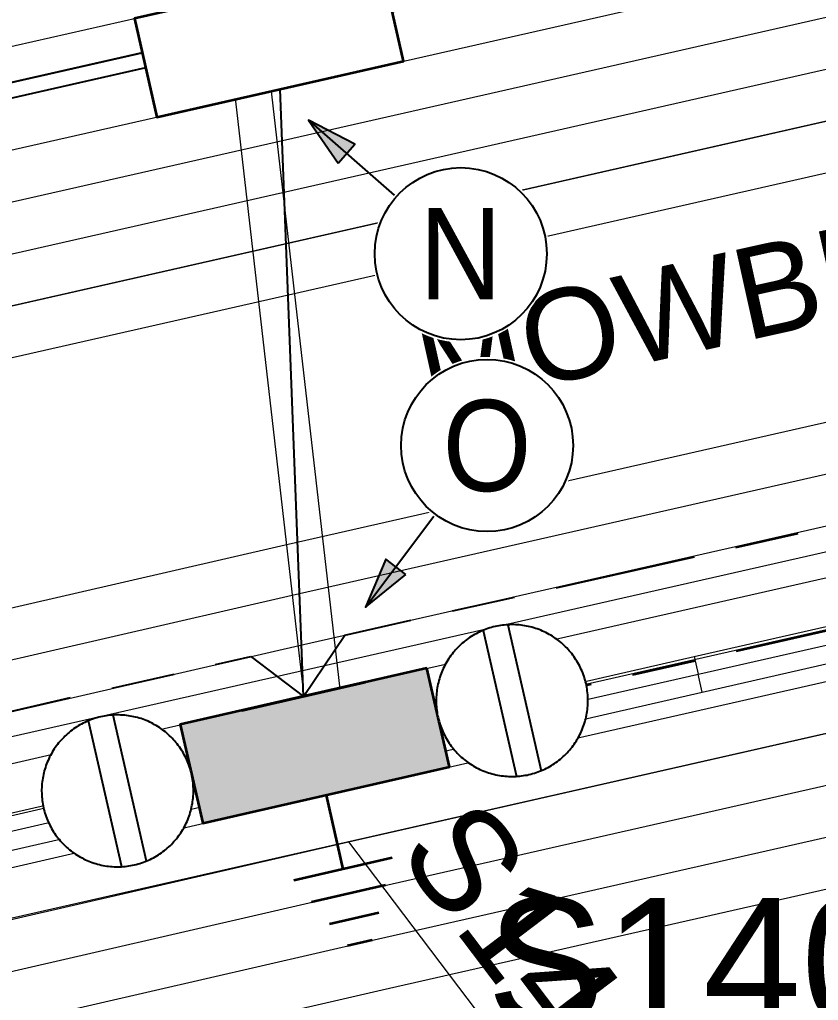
# Model space of a CAD drawing. Header units: metres. Extents: x 0 to 309348, y 0 to 6272736.
# Drawn here: x 308611.07 to 308626.86, y 6272044.86 to 6272064.23 of the extents above; entities that cross this region are included whole.
import ezdxf
from ezdxf.enums import TextEntityAlignment as Align

# ---------------------------------------------------------------- set-up
doc = ezdxf.new("R2010")
doc.units = ezdxf.units.M
for name, pattern in [('Cable Exist UG', [8.2, 4, -1.2, 1.8, -1.2]), ('DASHED', [0.75, 0.5, -0.25]), ('IE Trench LV', [5.5, 4, -1.5])]:
    doc.linetypes.add(name, pattern=pattern)
doc.layers.get('0').update_dxf_attribs({"color": 6})
for name, color, linetype, lineweight in [('_User Miscellaneous1', 30, 'Continuous', 13), ('_User_LV_Exist', 5, 'Continuous', 35), ('Cadastre Developer_SP_NEW', 92, 'Continuous', 15), ('Cadastre Easements_SP_NEW', 52, 'DASHED', 15), ('Cadastre Roads_SP_NEW', 214, 'Continuous', 15)]:
    doc.layers.add(name, color=color, linetype=linetype, lineweight=lineweight)
doc.layers.add('_User Miscellaneous10', color=252, linetype='Continuous', lineweight=13, plot=False, transparency=0.85)
for name, color, linetype in [('Equip_LV_NEW', 2, 'Continuous'), ('Mains_LV_New_T84', 2, 'Cable x'), ('Mains_LV_New_T94', 2, 'Cable o'), ('Notes_SP_NEW', 51, 'Continuous'), ('SupportsUG_SP_LV_EXT', 7, 'Continuous'), ('SupportsUG_SP_LV_NEW', 2, 'Continuous'), ('Trench_SP_NEW', 2, 'Continuous')]:
    doc.layers.add(name, color=color, linetype=linetype)
doc.styles.add('RoadName', font='arial.ttf', dxfattribs={"height": 2.5})
doc.styles.get("Standard").update_dxf_attribs({"font": 'arial.ttf'})
doc.linetypes.add('Cable o', pattern='A,5.25,-0.1,["o",Standard,S=2,R=0,X=0.2,Y=-0.7],-2', length=7.35)
doc.linetypes.add('Cable x', pattern='A,5,-0.25,["x",Standard,S=2,R=0,X=0,Y=-0.8],-1.5', length=6.75)

# ---------------------------------------------------------------- blocks, each defined once
blk = doc.blocks.new('*U373')
at = {"width": 0.9}
blk.add_attdef('ASSET_NUM', text='', height=2, dxfattribs=at).set_placement((4, 2), align=Align.MIDDLE_LEFT)
for tag, p, flags in [('SUBURB', (-2, 0), 1), ('STREETNAME', (-1.8, 0), 9), ('PARENT', (-1.6, 0), 9), ('NOTES', (-1.4, 0), 9), ('LOCATION', (-1.2, 0), 9), ('LEGEND', (-1, 0), 9), ('USAGE', (-0.8, 0), 9), ('SUPPORT_TYPE', (-0.6, 0), 9), ('STATE', (-0.4, 0), 9), ('OWNED_BY', (-0.2, 0), 9)]:
    blk.add_attdef(tag, p, '', height=0.2, rotation=270, dxfattribs=dict(flags=flags))
blk.add_wipeout([(1, 2.5), (1, -2.5), (-1, -2.5), (-1, 2.5)])
at = {"layer": 'SupportsUG_SP_LV_EXT'}
h = blk.add_hatch(color=256, dxfattribs=at)
h.dxf.hatch_style = 1
h.paths.add_polyline_path([(-1, 2.5), (-1, -1.25), (-1, 1.25), (-1, -2.5), (1, -2.5), (1, 2.5)])
blk.add_lwpolyline([(-1, 2.5), (-1, -1.25), (-1, 1.25), (-1, -2.5), (1, -2.5), (1, 2.5)], close=True)
blk = doc.blocks.new('*U379')
at = {"width": 0.9}
blk.add_attdef('ASSET_NUM', text='', height=2, dxfattribs=at).set_placement((4, 2), align=Align.MIDDLE_LEFT)
for tag, p, flags in [('SUBURB', (-2, 0), 1), ('STREETNAME', (-1.8, 0), 9), ('PARENT', (-1.6, 0), 9), ('NOTES', (-1.4, 0), 9), ('LOCATION', (-1.2, 0), 9), ('LEGEND', (-1, 0), 9), ('USAGE', (-0.8, 0), 9), ('SUPPORT_TYPE', (-0.6, 0), 9), ('STATE', (-0.4, 0), 9), ('OWNED_BY', (-0.2, 0), 9)]:
    blk.add_attdef(tag, p, '', height=0.2, rotation=270, dxfattribs=dict(flags=flags))
blk.add_wipeout([(0.842, 2.558), (1.154, -2.433), (-0.842, -2.558), (-1.154, 2.433)])
blk.add_lwpolyline([(-1.154, 2.433), (-0.92, -1.31), (-1.076, 1.185), (-0.842, -2.558), (1.154, -2.433), (0.842, 2.558)], close=True)
blk = doc.blocks.new('LV_UG_LINKS_CLOSED_NEW')
at = {"layer": 'Equip_LV_NEW'}
for tag, flags, p in [('ACTUAL_STATUS', 9, (3, -2)), ('CONSTRUCTED_VOLTAGE', 9, (3, -2.2)), ('NO_PHASES', 9, (3, -2.4)), ('OPERATING_VOLTAGE', 9, (3, -2.6)), ('ORIENTATION', 9, (3, -2.8)), ('STATE', 9, (3, -3)), ('SWITCH_TYPE', 9, (3, -3.2)), ('USAGE', 9, (3, -3.4)), ('NOTES', 9, (3, -3.6)), ('OWNED_BY', 9, (3, -3.8)), ('OPERATED_BY', 9, (3, -4)), ('MAINTAINED_BY', 9, (3, -4.2)), ('NUMBER_OF_PHASES', 9, (3, -4.4)), ('TYPE', 9, (3, -4.6)), ('Z', 1, (3, -4.8))]:
    blk.add_attdef(tag, text='', height=0.2, dxfattribs=dict(at, flags=flags)).set_placement(p, align=Align.MIDDLE_LEFT)
blk.add_wipeout([(4, 1.5), (3.963, 1.5), (3.926, 1.498), (3.89, 1.496), (3.853, 1.493), (3.816, 1.489), (3.78, 1.484), (3.744, 1.478), (3.707, 1.471), (3.671, 1.464), (3.636, 1.455), (3.6, 1.446), (3.565, 1.435), (3.529, 1.424), (3.495, 1.412), (3.46, 1.399), (3.426, 1.386), (3.392, 1.371), (3.359, 1.356), (3.326, 1.34), (3.293, 1.323), (3.261, 1.305), (3.229, 1.287), (3.198, 1.267), (3.167, 1.247), (3.136, 1.226), (3.106, 1.205), (3.077, 1.183), (3.048, 1.16), (3.02, 1.136), (2.993, 1.111), (2.966, 1.086), (2.939, 1.061), (2.914, 1.034), (2.889, 1.007), (2.864, 0.98), (2.84, 0.952), (2.817, 0.923), (2.795, 0.894), (2.774, 0.864), (2.753, 0.833), (2.733, 0.802), (2.713, 0.771), (2.695, 0.739), (2.677, 0.707), (2.66, 0.674), (2.644, 0.641), (2.629, 0.608), (2.614, 0.574), (2.601, 0.54), (2.588, 0.505), (2.576, 0.471), (2.565, 0.435), (2.554, 0.4), (2.545, 0.364), (2.536, 0.329), (2.529, 0.293), (2.522, 0.256), (2.516, 0.22), (2.511, 0.184), (2.507, 0.147), (2.504, 0.11), (2.502, 0.074), (2.5, 0.037), (2.5, 0), (2.5, -0.037), (2.502, -0.074), (2.504, -0.11), (2.507, -0.147), (2.511, -0.184), (2.516, -0.22), (2.522, -0.256), (2.529, -0.293), (2.536, -0.329), (2.545, -0.364), (2.554, -0.4), (2.565, -0.435), (2.576, -0.471), (2.588, -0.505), (2.601, -0.54), (2.614, -0.574), (2.629, -0.608), (2.644, -0.641), (2.66, -0.674), (2.677, -0.707), (2.695, -0.739), (2.713, -0.771), (2.733, -0.802), (2.753, -0.833), (2.774, -0.864), (2.795, -0.894), (2.817, -0.923), (2.84, -0.952), (2.864, -0.98), (2.889, -1.007), (2.914, -1.034), (2.939, -1.061), (2.966, -1.086), (2.993, -1.111), (3.02, -1.136), (3.048, -1.16), (3.077, -1.183), (3.106, -1.205), (3.136, -1.226), (3.167, -1.247), (3.198, -1.267), (3.229, -1.287), (3.261, -1.305), (3.293, -1.323), (3.326, -1.34), (3.359, -1.356), (3.392, -1.371), (3.426, -1.386), (3.46, -1.399), (3.495, -1.412), (3.529, -1.424), (3.565, -1.435), (3.6, -1.446), (3.636, -1.455), (3.671, -1.464), (3.707, -1.471), (3.744, -1.478), (3.78, -1.484), (3.816, -1.489), (3.853, -1.493), (3.89, -1.496), (3.926, -1.498), (3.963, -1.5), (4, -1.5), (4.037, -1.5), (4.074, -1.498), (4.11, -1.496), (4.147, -1.493), (4.184, -1.489), (4.22, -1.484), (4.256, -1.478), (4.293, -1.471), (4.329, -1.464), (4.364, -1.455), (4.4, -1.446), (4.435, -1.435), (4.471, -1.424), (4.505, -1.412), (4.54, -1.399), (4.574, -1.386), (4.608, -1.371), (4.641, -1.356), (4.674, -1.34), (4.707, -1.323), (4.739, -1.305), (4.771, -1.287), (4.802, -1.267), (4.833, -1.247), (4.864, -1.226), (4.894, -1.205), (4.923, -1.183), (4.952, -1.16), (4.98, -1.136), (5.007, -1.111), (5.034, -1.086), (5.061, -1.061), (5.086, -1.034), (5.111, -1.007), (5.136, -0.98), (5.16, -0.952), (5.183, -0.923), (5.205, -0.894), (5.226, -0.864), (5.247, -0.833), (5.267, -0.802), (5.287, -0.771), (5.305, -0.739), (5.323, -0.707), (5.34, -0.674), (5.356, -0.641), (5.371, -0.608), (5.386, -0.574), (5.399, -0.54), (5.412, -0.505), (5.424, -0.471), (5.435, -0.435), (5.446, -0.4), (5.455, -0.364), (5.464, -0.329), (5.471, -0.293), (5.478, -0.256), (5.484, -0.22), (5.489, -0.184), (5.493, -0.147), (5.496, -0.11), (5.498, -0.074), (5.5, -0.037), (5.5, 0), (5.5, 0.037), (5.498, 0.074), (5.496, 0.11), (5.493, 0.147), (5.489, 0.184), (5.484, 0.22), (5.478, 0.256), (5.471, 0.293), (5.464, 0.329), (5.455, 0.364), (5.446, 0.4), (5.435, 0.435), (5.424, 0.471), (5.412, 0.505), (5.399, 0.54), (5.386, 0.574), (5.371, 0.608), (5.356, 0.641), (5.34, 0.674), (5.323, 0.707), (5.305, 0.739), (5.287, 0.771), (5.267, 0.802), (5.247, 0.833), (5.226, 0.864), (5.205, 0.894), (5.183, 0.923), (5.16, 0.952), (5.136, 0.98), (5.111, 1.007), (5.086, 1.034), (5.061, 1.061), (5.034, 1.086), (5.007, 1.111), (4.98, 1.136), (4.952, 1.16), (4.923, 1.183), (4.894, 1.205), (4.864, 1.226), (4.833, 1.247), (4.802, 1.267), (4.771, 1.287), (4.739, 1.305), (4.707, 1.323), (4.674, 1.34), (4.641, 1.356), (4.608, 1.371), (4.574, 1.386), (4.54, 1.399), (4.505, 1.412), (4.471, 1.424), (4.435, 1.435), (4.4, 1.446), (4.364, 1.455), (4.329, 1.464), (4.293, 1.471), (4.256, 1.478), (4.22, 1.484), (4.184, 1.489), (4.147, 1.493), (4.11, 1.496), (4.074, 1.498), (4.037, 1.5)]).dxf.layer = 'Equip_LV_NEW'
for p, q in [((3.75, 1.479), (3.75, -1.479)), ((4.25, 1.479), (4.25, -1.479))]:
    blk.add_line(p, q, dxfattribs=at)
at = {"layer": 'Equip_LV_NEW', "flags": 128}
blk.add_lwpolyline([(4, 1.5), (3.963, 1.5), (3.926, 1.498), (3.89, 1.496), (3.853, 1.493), (3.816, 1.489), (3.78, 1.484), (3.744, 1.478), (3.707, 1.471), (3.671, 1.464), (3.636, 1.455), (3.6, 1.446), (3.565, 1.435), (3.529, 1.424), (3.495, 1.412), (3.46, 1.399), (3.426, 1.386), (3.392, 1.371), (3.359, 1.356), (3.326, 1.34), (3.293, 1.323), (3.261, 1.305), (3.229, 1.287), (3.198, 1.267), (3.167, 1.247), (3.136, 1.226), (3.106, 1.205), (3.077, 1.183), (3.048, 1.16), (3.02, 1.136), (2.993, 1.111), (2.966, 1.086), (2.939, 1.061), (2.914, 1.034), (2.889, 1.007), (2.864, 0.98), (2.84, 0.952), (2.817, 0.923), (2.795, 0.894), (2.774, 0.864), (2.753, 0.833), (2.733, 0.802), (2.713, 0.771), (2.695, 0.739), (2.677, 0.707), (2.66, 0.674), (2.644, 0.641), (2.629, 0.608), (2.614, 0.574), (2.601, 0.54), (2.588, 0.505), (2.576, 0.471), (2.565, 0.435), (2.554, 0.4), (2.545, 0.364), (2.536, 0.329), (2.529, 0.293), (2.522, 0.256), (2.516, 0.22), (2.511, 0.184), (2.507, 0.147), (2.504, 0.11), (2.502, 0.074), (2.5, 0.037), (2.5, 0), (2.5, -0.037), (2.502, -0.074), (2.504, -0.11), (2.507, -0.147), (2.511, -0.184), (2.516, -0.22), (2.522, -0.256), (2.529, -0.293), (2.536, -0.329), (2.545, -0.364), (2.554, -0.4), (2.565, -0.435), (2.576, -0.471), (2.588, -0.505), (2.601, -0.54), (2.614, -0.574), (2.629, -0.608), (2.644, -0.641), (2.66, -0.674), (2.677, -0.707), (2.695, -0.739), (2.713, -0.771), (2.733, -0.802), (2.753, -0.833), (2.774, -0.864), (2.795, -0.894), (2.817, -0.923), (2.84, -0.952), (2.864, -0.98), (2.889, -1.007), (2.914, -1.034), (2.939, -1.061), (2.966, -1.086), (2.993, -1.111), (3.02, -1.136), (3.048, -1.16), (3.077, -1.183), (3.106, -1.205), (3.136, -1.226), (3.167, -1.247), (3.198, -1.267), (3.229, -1.287), (3.261, -1.305), (3.293, -1.323), (3.326, -1.34), (3.359, -1.356), (3.392, -1.371), (3.426, -1.386), (3.46, -1.399), (3.495, -1.412), (3.529, -1.424), (3.565, -1.435), (3.6, -1.446), (3.636, -1.455), (3.671, -1.464), (3.707, -1.471), (3.744, -1.478), (3.78, -1.484), (3.816, -1.489), (3.853, -1.493), (3.89, -1.496), (3.926, -1.498), (3.963, -1.5), (4, -1.5), (4.037, -1.5), (4.074, -1.498), (4.11, -1.496), (4.147, -1.493), (4.184, -1.489), (4.22, -1.484), (4.256, -1.478), (4.293, -1.471), (4.329, -1.464), (4.364, -1.455), (4.4, -1.446), (4.435, -1.435), (4.471, -1.424), (4.505, -1.412), (4.54, -1.399), (4.574, -1.386), (4.608, -1.371), (4.641, -1.356), (4.674, -1.34), (4.707, -1.323), (4.739, -1.305), (4.771, -1.287), (4.802, -1.267), (4.833, -1.247), (4.864, -1.226), (4.894, -1.205), (4.923, -1.183), (4.952, -1.16), (4.98, -1.136), (5.007, -1.111), (5.034, -1.086), (5.061, -1.061), (5.086, -1.034), (5.111, -1.007), (5.136, -0.98), (5.16, -0.952), (5.183, -0.923), (5.205, -0.894), (5.226, -0.864), (5.247, -0.833), (5.267, -0.802), (5.287, -0.771), (5.305, -0.739), (5.323, -0.707), (5.34, -0.674), (5.356, -0.641), (5.371, -0.608), (5.386, -0.574), (5.399, -0.54), (5.412, -0.505), (5.424, -0.471), (5.435, -0.435), (5.446, -0.4), (5.455, -0.364), (5.464, -0.329), (5.471, -0.293), (5.478, -0.256), (5.484, -0.22), (5.489, -0.184), (5.493, -0.147), (5.496, -0.11), (5.498, -0.074), (5.5, -0.037), (5.5, 0), (5.5, 0.037), (5.498, 0.074), (5.496, 0.11), (5.493, 0.147), (5.489, 0.184), (5.484, 0.22), (5.478, 0.256), (5.471, 0.293), (5.464, 0.329), (5.455, 0.364), (5.446, 0.4), (5.435, 0.435), (5.424, 0.471), (5.412, 0.505), (5.399, 0.54), (5.386, 0.574), (5.371, 0.608), (5.356, 0.641), (5.34, 0.674), (5.323, 0.707), (5.305, 0.739), (5.287, 0.771), (5.267, 0.802), (5.247, 0.833), (5.226, 0.864), (5.205, 0.894), (5.183, 0.923), (5.16, 0.952), (5.136, 0.98), (5.111, 1.007), (5.086, 1.034), (5.061, 1.061), (5.034, 1.086), (5.007, 1.111), (4.98, 1.136), (4.952, 1.16), (4.923, 1.183), (4.894, 1.205), (4.864, 1.226), (4.833, 1.247), (4.802, 1.267), (4.771, 1.287), (4.739, 1.305), (4.707, 1.323), (4.674, 1.34), (4.641, 1.356), (4.608, 1.371), (4.574, 1.386), (4.54, 1.399), (4.505, 1.412), (4.471, 1.424), (4.435, 1.435), (4.4, 1.446), (4.364, 1.455), (4.329, 1.464), (4.293, 1.471), (4.256, 1.478), (4.22, 1.484), (4.184, 1.489), (4.147, 1.493), (4.11, 1.496), (4.074, 1.498), (4.037, 1.5)], close=True, dxfattribs=at)
blk = doc.blocks.new('*U370')
at = {"layer": '_User_LV_Exist'}
for p, q in [((2.5, 1), (2.5, -1)), ((3, 0.75), (3, -0.75)), ((3.5, 0.5), (3.5, -0.5)), ((4, 0.25), (4, -0.25))]:
    blk.add_line(p, q, dxfattribs=at)
at = {"width": 0.9}
blk.add_attdef('ASSET_NUM', text='', height=2, dxfattribs=at).set_placement((4, 2), align=Align.MIDDLE_LEFT)
for tag, p, flags in [('SUBURB', (-2, 0), 1), ('STREETNAME', (-1.8, 0), 9), ('PARENT', (-1.6, 0), 9), ('NOTES', (-1.4, 0), 9), ('LOCATION', (-1.2, 0), 9), ('LEGEND', (-1, 0), 9), ('USAGE', (-0.8, 0), 9), ('SUPPORT_TYPE', (-0.6, 0), 9), ('STATE', (-0.4, 0), 9), ('OWNED_BY', (-0.2, 0), 9)]:
    blk.add_attdef(tag, p, '', height=0.2, rotation=270, dxfattribs=dict(flags=flags))
blk.add_wipeout([(1, 2.5), (1, -2.5), (-1, -2.5), (-1, 2.5)])
at = {"layer": 'SupportsUG_SP_LV_EXT'}
h = blk.add_hatch(color=256, dxfattribs=at)
h.dxf.hatch_style = 1
h.paths.add_polyline_path([(-1, 2.5), (-1, -1.25), (-1, 1.25), (-1, -2.5), (1, -2.5), (1, 2.5)])
blk.add_lwpolyline([(-1, 2.5), (-1, -1.25), (-1, 1.25), (-1, -2.5), (1, -2.5), (1, 2.5)], close=True)
at = {"layer": '_User_LV_Exist'}
blk.add_line((1, 0), (2.5, 0), dxfattribs=at)
at = {"layer": 'Equip_LV_NEW', "ltscale": 10}
for rotation in [89.99999999999997, 270]:
    blk.add_blockref('LV_UG_LINKS_CLOSED_NEW', (0, 0), dxfattribs=dict(at, rotation=rotation))
blk = doc.blocks.new('*U517')
h = blk.add_hatch(color=256)
h.dxf.hatch_style = 1
h.paths.add_polyline_path([(-2.421, 1.79), (-2.091, 2.166), (-3.008, 2.637)])
at = {"flags": 128}
blk.add_lwpolyline([(-2.421, 1.79), (-2.091, 2.166), (-3.008, 2.637), (-2.421, 1.79)], dxfattribs=at)
blk.add_wipeout([(0, 1.75), (-0.021, 1.75), (-0.043, 1.749), (-0.064, 1.749), (-0.086, 1.748), (-0.107, 1.747), (-0.129, 1.745), (-0.15, 1.744), (-0.172, 1.742), (-0.193, 1.739), (-0.214, 1.737), (-0.236, 1.734), (-0.257, 1.731), (-0.278, 1.728), (-0.299, 1.724), (-0.32, 1.72), (-0.341, 1.716), (-0.362, 1.712), (-0.383, 1.707), (-0.404, 1.703), (-0.425, 1.698), (-0.446, 1.692), (-0.467, 1.687), (-0.487, 1.681), (-0.508, 1.675), (-0.529, 1.668), (-0.549, 1.662), (-0.569, 1.655), (-0.59, 1.648), (-0.61, 1.64), (-0.63, 1.633), (-0.65, 1.625), (-0.67, 1.617), (-0.689, 1.608), (-0.709, 1.6), (-0.729, 1.591), (-0.748, 1.582), (-0.768, 1.573), (-0.787, 1.563), (-0.806, 1.553), (-0.825, 1.543), (-0.844, 1.533), (-0.863, 1.523), (-0.881, 1.512), (-0.9, 1.501), (-0.918, 1.49), (-0.936, 1.478), (-0.954, 1.467), (-0.972, 1.455), (-0.99, 1.443), (-1.008, 1.431), (-1.025, 1.418), (-1.042, 1.406), (-1.06, 1.393), (-1.077, 1.38), (-1.094, 1.366), (-1.11, 1.353), (-1.127, 1.339), (-1.143, 1.325), (-1.159, 1.311), (-1.175, 1.297), (-1.191, 1.282), (-1.207, 1.267), (-1.222, 1.253), (-1.237, 1.237), (-1.253, 1.222), (-1.267, 1.207), (-1.282, 1.191), (-1.297, 1.175), (-1.311, 1.159), (-1.325, 1.143), (-1.339, 1.127), (-1.353, 1.11), (-1.366, 1.094), (-1.38, 1.077), (-1.393, 1.06), (-1.406, 1.042), (-1.418, 1.025), (-1.431, 1.008), (-1.443, 0.99), (-1.455, 0.972), (-1.467, 0.954), (-1.478, 0.936), (-1.49, 0.918), (-1.501, 0.9), (-1.512, 0.881), (-1.523, 0.863), (-1.533, 0.844), (-1.543, 0.825), (-1.553, 0.806), (-1.563, 0.787), (-1.573, 0.768), (-1.582, 0.748), (-1.591, 0.729), (-1.6, 0.709), (-1.608, 0.689), (-1.617, 0.67), (-1.625, 0.65), (-1.633, 0.63), (-1.64, 0.61), (-1.648, 0.59), (-1.655, 0.569), (-1.662, 0.549), (-1.668, 0.529), (-1.675, 0.508), (-1.681, 0.487), (-1.687, 0.467), (-1.692, 0.446), (-1.698, 0.425), (-1.703, 0.404), (-1.707, 0.383), (-1.712, 0.362), (-1.716, 0.341), (-1.72, 0.32), (-1.724, 0.299), (-1.728, 0.278), (-1.731, 0.257), (-1.734, 0.236), (-1.737, 0.214), (-1.739, 0.193), (-1.742, 0.172), (-1.744, 0.15), (-1.745, 0.129), (-1.747, 0.107), (-1.748, 0.086), (-1.749, 0.064), (-1.749, 0.043), (-1.75, 0.021), (-1.75, 0), (-1.75, -0.021), (-1.749, -0.043), (-1.749, -0.064), (-1.748, -0.086), (-1.747, -0.107), (-1.745, -0.129), (-1.744, -0.15), (-1.742, -0.172), (-1.739, -0.193), (-1.737, -0.214), (-1.734, -0.236), (-1.731, -0.257), (-1.728, -0.278), (-1.724, -0.299), (-1.72, -0.32), (-1.716, -0.341), (-1.712, -0.362), (-1.707, -0.383), (-1.703, -0.404), (-1.698, -0.425), (-1.692, -0.446), (-1.687, -0.467), (-1.681, -0.487), (-1.675, -0.508), (-1.668, -0.529), (-1.662, -0.549), (-1.655, -0.569), (-1.648, -0.59), (-1.64, -0.61), (-1.633, -0.63), (-1.625, -0.65), (-1.617, -0.67), (-1.608, -0.689), (-1.6, -0.709), (-1.591, -0.729), (-1.582, -0.748), (-1.573, -0.768), (-1.563, -0.787), (-1.553, -0.806), (-1.543, -0.825), (-1.533, -0.844), (-1.523, -0.863), (-1.512, -0.881), (-1.501, -0.9), (-1.49, -0.918), (-1.478, -0.936), (-1.467, -0.954), (-1.455, -0.972), (-1.443, -0.99), (-1.431, -1.008), (-1.418, -1.025), (-1.406, -1.042), (-1.393, -1.06), (-1.38, -1.077), (-1.366, -1.094), (-1.353, -1.11), (-1.339, -1.127), (-1.325, -1.143), (-1.311, -1.159), (-1.297, -1.175), (-1.282, -1.191), (-1.267, -1.207), (-1.253, -1.222), (-1.237, -1.237), (-1.222, -1.253), (-1.207, -1.267), (-1.191, -1.282), (-1.175, -1.297), (-1.159, -1.311), (-1.143, -1.325), (-1.127, -1.339), (-1.11, -1.353), (-1.094, -1.366), (-1.077, -1.38), (-1.06, -1.393), (-1.042, -1.406), (-1.025, -1.418), (-1.008, -1.431), (-0.99, -1.443), (-0.972, -1.455), (-0.954, -1.467), (-0.936, -1.478), (-0.918, -1.49), (-0.9, -1.501), (-0.881, -1.512), (-0.863, -1.523), (-0.844, -1.533), (-0.825, -1.543), (-0.806, -1.553), (-0.787, -1.563), (-0.768, -1.573), (-0.748, -1.582), (-0.729, -1.591), (-0.709, -1.6), (-0.689, -1.608), (-0.67, -1.617), (-0.65, -1.625), (-0.63, -1.633), (-0.61, -1.64), (-0.59, -1.648), (-0.569, -1.655), (-0.549, -1.662), (-0.529, -1.668), (-0.508, -1.675), (-0.487, -1.681), (-0.467, -1.687), (-0.446, -1.692), (-0.425, -1.698), (-0.404, -1.703), (-0.383, -1.707), (-0.362, -1.712), (-0.341, -1.716), (-0.32, -1.72), (-0.299, -1.724), (-0.278, -1.728), (-0.257, -1.731), (-0.236, -1.734), (-0.214, -1.737), (-0.193, -1.739), (-0.172, -1.742), (-0.15, -1.744), (-0.129, -1.745), (-0.107, -1.747), (-0.086, -1.748), (-0.064, -1.749), (-0.043, -1.749), (-0.021, -1.75), (0, -1.75), (0.021, -1.75), (0.043, -1.749), (0.064, -1.749), (0.086, -1.748), (0.107, -1.747), (0.129, -1.745), (0.15, -1.744), (0.172, -1.742), (0.193, -1.739), (0.214, -1.737), (0.236, -1.734), (0.257, -1.731), (0.278, -1.728), (0.299, -1.724), (0.32, -1.72), (0.341, -1.716), (0.362, -1.712), (0.383, -1.707), (0.404, -1.703), (0.425, -1.698), (0.446, -1.692), (0.467, -1.687), (0.487, -1.681), (0.508, -1.675), (0.529, -1.668), (0.549, -1.662), (0.569, -1.655), (0.59, -1.648), (0.61, -1.64), (0.63, -1.633), (0.65, -1.625), (0.67, -1.617), (0.689, -1.608), (0.709, -1.6), (0.729, -1.591), (0.748, -1.582), (0.768, -1.573), (0.787, -1.563), (0.806, -1.553), (0.825, -1.543), (0.844, -1.533), (0.863, -1.523), (0.881, -1.512), (0.9, -1.501), (0.918, -1.49), (0.936, -1.478), (0.954, -1.467), (0.972, -1.455), (0.99, -1.443), (1.008, -1.431), (1.025, -1.418), (1.042, -1.406), (1.06, -1.393), (1.077, -1.38), (1.094, -1.366), (1.11, -1.353), (1.127, -1.339), (1.143, -1.325), (1.159, -1.311), (1.175, -1.297), (1.191, -1.282), (1.207, -1.267), (1.222, -1.253), (1.237, -1.237), (1.253, -1.222), (1.267, -1.207), (1.282, -1.191), (1.297, -1.175), (1.311, -1.159), (1.325, -1.143), (1.339, -1.127), (1.353, -1.11), (1.366, -1.094), (1.38, -1.077), (1.393, -1.06), (1.406, -1.042), (1.418, -1.025), (1.431, -1.008), (1.443, -0.99), (1.455, -0.972), (1.467, -0.954), (1.478, -0.936), (1.49, -0.918), (1.501, -0.9), (1.512, -0.881), (1.523, -0.863), (1.533, -0.844), (1.543, -0.825), (1.553, -0.806), (1.563, -0.787), (1.573, -0.768), (1.582, -0.748), (1.591, -0.729), (1.6, -0.709), (1.608, -0.689), (1.617, -0.67), (1.625, -0.65), (1.633, -0.63), (1.64, -0.61), (1.648, -0.59), (1.655, -0.569), (1.662, -0.549), (1.668, -0.529), (1.675, -0.508), (1.681, -0.487), (1.687, -0.467), (1.692, -0.446), (1.698, -0.425), (1.703, -0.404), (1.707, -0.383), (1.712, -0.362), (1.716, -0.341), (1.72, -0.32), (1.724, -0.299), (1.728, -0.278), (1.731, -0.257), (1.734, -0.236), (1.737, -0.214), (1.739, -0.193), (1.742, -0.172), (1.744, -0.15), (1.745, -0.129), (1.747, -0.107), (1.748, -0.086), (1.749, -0.064), (1.749, -0.043), (1.75, -0.021), (1.75, 0), (1.75, 0.021), (1.749, 0.043), (1.749, 0.064), (1.748, 0.086), (1.747, 0.107), (1.745, 0.129), (1.744, 0.15), (1.742, 0.172), (1.739, 0.193), (1.737, 0.214), (1.734, 0.236), (1.731, 0.257), (1.728, 0.278), (1.724, 0.299), (1.72, 0.32), (1.716, 0.341), (1.712, 0.362), (1.707, 0.383), (1.703, 0.404), (1.698, 0.425), (1.692, 0.446), (1.687, 0.467), (1.681, 0.487), (1.675, 0.508), (1.668, 0.529), (1.662, 0.549), (1.655, 0.569), (1.648, 0.59), (1.64, 0.61), (1.633, 0.63), (1.625, 0.65), (1.617, 0.67), (1.608, 0.689), (1.6, 0.709), (1.591, 0.729), (1.582, 0.748), (1.573, 0.768), (1.563, 0.787), (1.553, 0.806), (1.543, 0.825), (1.533, 0.844), (1.523, 0.863), (1.512, 0.881), (1.501, 0.9), (1.49, 0.918), (1.478, 0.936), (1.467, 0.954), (1.455, 0.972), (1.443, 0.99), (1.431, 1.008), (1.418, 1.025), (1.406, 1.042), (1.393, 1.06), (1.38, 1.077), (1.366, 1.094), (1.353, 1.11), (1.339, 1.127), (1.325, 1.143), (1.311, 1.159), (1.297, 1.175), (1.282, 1.191), (1.267, 1.207), (1.253, 1.222), (1.237, 1.237), (1.222, 1.253), (1.207, 1.267), (1.191, 1.282), (1.175, 1.297), (1.159, 1.311), (1.143, 1.325), (1.127, 1.339), (1.11, 1.353), (1.094, 1.366), (1.077, 1.38), (1.06, 1.393), (1.042, 1.406), (1.025, 1.418), (1.008, 1.431), (0.99, 1.443), (0.972, 1.455), (0.954, 1.467), (0.936, 1.478), (0.918, 1.49), (0.9, 1.501), (0.881, 1.512), (0.863, 1.523), (0.844, 1.533), (0.825, 1.543), (0.806, 1.553), (0.787, 1.563), (0.768, 1.573), (0.748, 1.582), (0.729, 1.591), (0.709, 1.6), (0.689, 1.608), (0.67, 1.617), (0.65, 1.625), (0.63, 1.633), (0.61, 1.64), (0.59, 1.648), (0.569, 1.655), (0.549, 1.662), (0.529, 1.668), (0.508, 1.675), (0.487, 1.681), (0.467, 1.687), (0.446, 1.692), (0.425, 1.698), (0.404, 1.703), (0.383, 1.707), (0.362, 1.712), (0.341, 1.716), (0.32, 1.72), (0.299, 1.724), (0.278, 1.728), (0.257, 1.731), (0.236, 1.734), (0.214, 1.737), (0.193, 1.739), (0.172, 1.742), (0.15, 1.744), (0.129, 1.745), (0.107, 1.747), (0.086, 1.748), (0.064, 1.749), (0.043, 1.749), (0.021, 1.75)])
blk.add_line((-3.008, 2.637), (-1.316, 1.154))
blk.add_circle((0, 0), 1.7)
at = {"width": 0.9}
blk.add_attdef('CODE', text='', height=1.8, dxfattribs=at).set_placement((0, 0), align=Align.MIDDLE_CENTER)
at = {"flags": 1}
blk.add_attdef('Z', (0, 0), '', height=0.2, dxfattribs=at)
blk = doc.blocks.new('*U518')
h = blk.add_hatch(color=256)
h.dxf.hatch_style = 1
h.paths.add_polyline_path([(-1.604, -2.547), (-2.004, -2.247), (-2.405, -3.196)])
at = {"flags": 128}
blk.add_lwpolyline([(-1.604, -2.547), (-2.004, -2.247), (-2.405, -3.196), (-1.604, -2.547)], dxfattribs=at)
blk.add_wipeout([(0, 1.75), (-0.021, 1.75), (-0.043, 1.749), (-0.064, 1.749), (-0.086, 1.748), (-0.107, 1.747), (-0.129, 1.745), (-0.15, 1.744), (-0.172, 1.742), (-0.193, 1.739), (-0.214, 1.737), (-0.236, 1.734), (-0.257, 1.731), (-0.278, 1.728), (-0.299, 1.724), (-0.32, 1.72), (-0.341, 1.716), (-0.362, 1.712), (-0.383, 1.707), (-0.404, 1.703), (-0.425, 1.698), (-0.446, 1.692), (-0.467, 1.687), (-0.487, 1.681), (-0.508, 1.675), (-0.529, 1.668), (-0.549, 1.662), (-0.569, 1.655), (-0.59, 1.648), (-0.61, 1.64), (-0.63, 1.633), (-0.65, 1.625), (-0.67, 1.617), (-0.689, 1.608), (-0.709, 1.6), (-0.729, 1.591), (-0.748, 1.582), (-0.768, 1.573), (-0.787, 1.563), (-0.806, 1.553), (-0.825, 1.543), (-0.844, 1.533), (-0.863, 1.523), (-0.881, 1.512), (-0.9, 1.501), (-0.918, 1.49), (-0.936, 1.478), (-0.954, 1.467), (-0.972, 1.455), (-0.99, 1.443), (-1.008, 1.431), (-1.025, 1.418), (-1.042, 1.406), (-1.06, 1.393), (-1.077, 1.38), (-1.094, 1.366), (-1.11, 1.353), (-1.127, 1.339), (-1.143, 1.325), (-1.159, 1.311), (-1.175, 1.297), (-1.191, 1.282), (-1.207, 1.267), (-1.222, 1.253), (-1.237, 1.237), (-1.253, 1.222), (-1.267, 1.207), (-1.282, 1.191), (-1.297, 1.175), (-1.311, 1.159), (-1.325, 1.143), (-1.339, 1.127), (-1.353, 1.11), (-1.366, 1.094), (-1.38, 1.077), (-1.393, 1.06), (-1.406, 1.042), (-1.418, 1.025), (-1.431, 1.008), (-1.443, 0.99), (-1.455, 0.972), (-1.467, 0.954), (-1.478, 0.936), (-1.49, 0.918), (-1.501, 0.9), (-1.512, 0.881), (-1.523, 0.863), (-1.533, 0.844), (-1.543, 0.825), (-1.553, 0.806), (-1.563, 0.787), (-1.573, 0.768), (-1.582, 0.748), (-1.591, 0.729), (-1.6, 0.709), (-1.608, 0.689), (-1.617, 0.67), (-1.625, 0.65), (-1.633, 0.63), (-1.64, 0.61), (-1.648, 0.59), (-1.655, 0.569), (-1.662, 0.549), (-1.668, 0.529), (-1.675, 0.508), (-1.681, 0.487), (-1.687, 0.467), (-1.692, 0.446), (-1.698, 0.425), (-1.703, 0.404), (-1.707, 0.383), (-1.712, 0.362), (-1.716, 0.341), (-1.72, 0.32), (-1.724, 0.299), (-1.728, 0.278), (-1.731, 0.257), (-1.734, 0.236), (-1.737, 0.214), (-1.739, 0.193), (-1.742, 0.172), (-1.744, 0.15), (-1.745, 0.129), (-1.747, 0.107), (-1.748, 0.086), (-1.749, 0.064), (-1.749, 0.043), (-1.75, 0.021), (-1.75, 0), (-1.75, -0.021), (-1.749, -0.043), (-1.749, -0.064), (-1.748, -0.086), (-1.747, -0.107), (-1.745, -0.129), (-1.744, -0.15), (-1.742, -0.172), (-1.739, -0.193), (-1.737, -0.214), (-1.734, -0.236), (-1.731, -0.257), (-1.728, -0.278), (-1.724, -0.299), (-1.72, -0.32), (-1.716, -0.341), (-1.712, -0.362), (-1.707, -0.383), (-1.703, -0.404), (-1.698, -0.425), (-1.692, -0.446), (-1.687, -0.467), (-1.681, -0.487), (-1.675, -0.508), (-1.668, -0.529), (-1.662, -0.549), (-1.655, -0.569), (-1.648, -0.59), (-1.64, -0.61), (-1.633, -0.63), (-1.625, -0.65), (-1.617, -0.67), (-1.608, -0.689), (-1.6, -0.709), (-1.591, -0.729), (-1.582, -0.748), (-1.573, -0.768), (-1.563, -0.787), (-1.553, -0.806), (-1.543, -0.825), (-1.533, -0.844), (-1.523, -0.863), (-1.512, -0.881), (-1.501, -0.9), (-1.49, -0.918), (-1.478, -0.936), (-1.467, -0.954), (-1.455, -0.972), (-1.443, -0.99), (-1.431, -1.008), (-1.418, -1.025), (-1.406, -1.042), (-1.393, -1.06), (-1.38, -1.077), (-1.366, -1.094), (-1.353, -1.11), (-1.339, -1.127), (-1.325, -1.143), (-1.311, -1.159), (-1.297, -1.175), (-1.282, -1.191), (-1.267, -1.207), (-1.253, -1.222), (-1.237, -1.237), (-1.222, -1.253), (-1.207, -1.267), (-1.191, -1.282), (-1.175, -1.297), (-1.159, -1.311), (-1.143, -1.325), (-1.127, -1.339), (-1.11, -1.353), (-1.094, -1.366), (-1.077, -1.38), (-1.06, -1.393), (-1.042, -1.406), (-1.025, -1.418), (-1.008, -1.431), (-0.99, -1.443), (-0.972, -1.455), (-0.954, -1.467), (-0.936, -1.478), (-0.918, -1.49), (-0.9, -1.501), (-0.881, -1.512), (-0.863, -1.523), (-0.844, -1.533), (-0.825, -1.543), (-0.806, -1.553), (-0.787, -1.563), (-0.768, -1.573), (-0.748, -1.582), (-0.729, -1.591), (-0.709, -1.6), (-0.689, -1.608), (-0.67, -1.617), (-0.65, -1.625), (-0.63, -1.633), (-0.61, -1.64), (-0.59, -1.648), (-0.569, -1.655), (-0.549, -1.662), (-0.529, -1.668), (-0.508, -1.675), (-0.487, -1.681), (-0.467, -1.687), (-0.446, -1.692), (-0.425, -1.698), (-0.404, -1.703), (-0.383, -1.707), (-0.362, -1.712), (-0.341, -1.716), (-0.32, -1.72), (-0.299, -1.724), (-0.278, -1.728), (-0.257, -1.731), (-0.236, -1.734), (-0.214, -1.737), (-0.193, -1.739), (-0.172, -1.742), (-0.15, -1.744), (-0.129, -1.745), (-0.107, -1.747), (-0.086, -1.748), (-0.064, -1.749), (-0.043, -1.749), (-0.021, -1.75), (0, -1.75), (0.021, -1.75), (0.043, -1.749), (0.064, -1.749), (0.086, -1.748), (0.107, -1.747), (0.129, -1.745), (0.15, -1.744), (0.172, -1.742), (0.193, -1.739), (0.214, -1.737), (0.236, -1.734), (0.257, -1.731), (0.278, -1.728), (0.299, -1.724), (0.32, -1.72), (0.341, -1.716), (0.362, -1.712), (0.383, -1.707), (0.404, -1.703), (0.425, -1.698), (0.446, -1.692), (0.467, -1.687), (0.487, -1.681), (0.508, -1.675), (0.529, -1.668), (0.549, -1.662), (0.569, -1.655), (0.59, -1.648), (0.61, -1.64), (0.63, -1.633), (0.65, -1.625), (0.67, -1.617), (0.689, -1.608), (0.709, -1.6), (0.729, -1.591), (0.748, -1.582), (0.768, -1.573), (0.787, -1.563), (0.806, -1.553), (0.825, -1.543), (0.844, -1.533), (0.863, -1.523), (0.881, -1.512), (0.9, -1.501), (0.918, -1.49), (0.936, -1.478), (0.954, -1.467), (0.972, -1.455), (0.99, -1.443), (1.008, -1.431), (1.025, -1.418), (1.042, -1.406), (1.06, -1.393), (1.077, -1.38), (1.094, -1.366), (1.11, -1.353), (1.127, -1.339), (1.143, -1.325), (1.159, -1.311), (1.175, -1.297), (1.191, -1.282), (1.207, -1.267), (1.222, -1.253), (1.237, -1.237), (1.253, -1.222), (1.267, -1.207), (1.282, -1.191), (1.297, -1.175), (1.311, -1.159), (1.325, -1.143), (1.339, -1.127), (1.353, -1.11), (1.366, -1.094), (1.38, -1.077), (1.393, -1.06), (1.406, -1.042), (1.418, -1.025), (1.431, -1.008), (1.443, -0.99), (1.455, -0.972), (1.467, -0.954), (1.478, -0.936), (1.49, -0.918), (1.501, -0.9), (1.512, -0.881), (1.523, -0.863), (1.533, -0.844), (1.543, -0.825), (1.553, -0.806), (1.563, -0.787), (1.573, -0.768), (1.582, -0.748), (1.591, -0.729), (1.6, -0.709), (1.608, -0.689), (1.617, -0.67), (1.625, -0.65), (1.633, -0.63), (1.64, -0.61), (1.648, -0.59), (1.655, -0.569), (1.662, -0.549), (1.668, -0.529), (1.675, -0.508), (1.681, -0.487), (1.687, -0.467), (1.692, -0.446), (1.698, -0.425), (1.703, -0.404), (1.707, -0.383), (1.712, -0.362), (1.716, -0.341), (1.72, -0.32), (1.724, -0.299), (1.728, -0.278), (1.731, -0.257), (1.734, -0.236), (1.737, -0.214), (1.739, -0.193), (1.742, -0.172), (1.744, -0.15), (1.745, -0.129), (1.747, -0.107), (1.748, -0.086), (1.749, -0.064), (1.749, -0.043), (1.75, -0.021), (1.75, 0), (1.75, 0.021), (1.749, 0.043), (1.749, 0.064), (1.748, 0.086), (1.747, 0.107), (1.745, 0.129), (1.744, 0.15), (1.742, 0.172), (1.739, 0.193), (1.737, 0.214), (1.734, 0.236), (1.731, 0.257), (1.728, 0.278), (1.724, 0.299), (1.72, 0.32), (1.716, 0.341), (1.712, 0.362), (1.707, 0.383), (1.703, 0.404), (1.698, 0.425), (1.692, 0.446), (1.687, 0.467), (1.681, 0.487), (1.675, 0.508), (1.668, 0.529), (1.662, 0.549), (1.655, 0.569), (1.648, 0.59), (1.64, 0.61), (1.633, 0.63), (1.625, 0.65), (1.617, 0.67), (1.608, 0.689), (1.6, 0.709), (1.591, 0.729), (1.582, 0.748), (1.573, 0.768), (1.563, 0.787), (1.553, 0.806), (1.543, 0.825), (1.533, 0.844), (1.523, 0.863), (1.512, 0.881), (1.501, 0.9), (1.49, 0.918), (1.478, 0.936), (1.467, 0.954), (1.455, 0.972), (1.443, 0.99), (1.431, 1.008), (1.418, 1.025), (1.406, 1.042), (1.393, 1.06), (1.38, 1.077), (1.366, 1.094), (1.353, 1.11), (1.339, 1.127), (1.325, 1.143), (1.311, 1.159), (1.297, 1.175), (1.282, 1.191), (1.267, 1.207), (1.253, 1.222), (1.237, 1.237), (1.222, 1.253), (1.207, 1.267), (1.191, 1.282), (1.175, 1.297), (1.159, 1.311), (1.143, 1.325), (1.127, 1.339), (1.11, 1.353), (1.094, 1.366), (1.077, 1.38), (1.06, 1.393), (1.042, 1.406), (1.025, 1.418), (1.008, 1.431), (0.99, 1.443), (0.972, 1.455), (0.954, 1.467), (0.936, 1.478), (0.918, 1.49), (0.9, 1.501), (0.881, 1.512), (0.863, 1.523), (0.844, 1.533), (0.825, 1.543), (0.806, 1.553), (0.787, 1.563), (0.768, 1.573), (0.748, 1.582), (0.729, 1.591), (0.709, 1.6), (0.689, 1.608), (0.67, 1.617), (0.65, 1.625), (0.63, 1.633), (0.61, 1.64), (0.59, 1.648), (0.569, 1.655), (0.549, 1.662), (0.529, 1.668), (0.508, 1.675), (0.487, 1.681), (0.467, 1.687), (0.446, 1.692), (0.425, 1.698), (0.404, 1.703), (0.383, 1.707), (0.362, 1.712), (0.341, 1.716), (0.32, 1.72), (0.299, 1.724), (0.278, 1.728), (0.257, 1.731), (0.236, 1.734), (0.214, 1.737), (0.193, 1.739), (0.172, 1.742), (0.15, 1.744), (0.129, 1.745), (0.107, 1.747), (0.086, 1.748), (0.064, 1.749), (0.043, 1.749), (0.021, 1.75)])
blk.add_line((-2.405, -3.196), (-1.052, -1.398))
blk.add_circle((0, 0), 1.7)
at = {"width": 0.9}
blk.add_attdef('CODE', text='', height=1.8, dxfattribs=at).set_placement((0, 0), align=Align.MIDDLE_CENTER)
at = {"flags": 1}
blk.add_attdef('Z', (0, 0), '', height=0.2, dxfattribs=at)

msp = doc.modelspace()

# ---------------------------------------------------------------- linework, layer by layer
at = {"layer": '_User Miscellaneous1', "ltscale": 0.7}
for p, q in [((308615.89469, 6272064.07936), (308615.53705, 6272064.03821)), ((308615.89469, 6272064.07936), (308617.55074, 6272049.68918)), ((308615.17941, 6272063.99705), (308615.53705, 6272064.03821)), ((308615.17941, 6272063.99705), (308616.83547, 6272049.60687)), ((308624.40431, 6272051.65239), (308645.95002, 6272056.53814)), ((308624.5643, 6272050.95039), (308645.90246, 6272055.78907)), ((308608.63715, 6272048.04097), (308624.40431, 6272051.65239)), ((308624.40431, 6272051.65239), (308624.4843, 6272051.30139)), ((308624.5643, 6272050.95039), (308624.4843, 6272051.30139)), ((308608.7978, 6272047.33912), (308624.5643, 6272050.95039)), ((308616.83547, 6272049.60687), (308617.19311, 6272049.64803)), ((308617.55074, 6272049.68918), (308617.19311, 6272049.64803))]:
    msp.add_line(p, q, dxfattribs=at)
at = {"layer": '_User Miscellaneous10', "flags": 128}
for points in [[(308790.27753, 6271871.34098), (308720.13123, 6271835.08958), (308694.08664, 6271869.47997), (308680.77639, 6271887.05577), (308652.30039, 6271924.65694), (308623.28266, 6271962.93818), (308618.01543, 6271969.92826), (308598.45143, 6271995.32092), (308583.61717, 6272015.35138), (308580.87856, 6272019.47641, -0.48502499), (308600.67, 6272061.38476), (308634.76968, 6272069.11712), (308636.62932, 6272074.21444), (308614.67852, 6272103.19941), (308592.63372, 6272132.30829), (308576.47211, 6272153.64876), (308569.68714, 6272162.60792), (308563.1122, 6272171.28975), (308562.87561, 6272171.60214), (308579.57463, 6272180.18282), (308625.39138, 6272119.84114), (308668.53181, 6272062.99738)], [(308789.81842, 6271872.22935), (308720.4201, 6271836.36451), (308694.88383, 6271870.0837), (308681.57358, 6271887.65949), (308653.09759, 6271925.26067), (308624.08044, 6271963.54112), (308618.81086, 6271970.53434), (308599.24939, 6271995.92371), (308584.43607, 6272015.92588), (308581.74633, 6272019.97731, -0.48433964), (308600.89282, 6272060.4099), (308635.52233, 6272068.2624), (308637.75554, 6272074.3837), (308615.47572, 6272103.80314), (308593.43091, 6272132.91202), (308577.2693, 6272154.25249), (308570.48433, 6272163.21165), (308564.39155, 6272171.25681), (308579.2855, 6272178.90996), (308624.59494, 6272119.23642), (308667.73524, 6272062.39283)], [(308789.35931, 6271873.11773), (308720.70897, 6271837.63945), (308695.68102, 6271870.68743), (308682.37078, 6271888.26321), (308653.89478, 6271925.8644), (308624.87823, 6271964.14406), (308619.60628, 6271971.14042), (308600.04735, 6271996.52649), (308585.25498, 6272016.50039), (308582.61472, 6272020.47727, -0.48361759), (308601.11567, 6272059.43505), (308636.27498, 6272067.40768), (308638.88176, 6272074.55295), (308616.27291, 6272104.40687), (308594.2281, 6272133.51575), (308578.06649, 6272154.85621), (308571.28152, 6272163.81538), (308565.90749, 6272170.91147), (308578.99637, 6272177.6371), (308623.79851, 6272118.6317), (308666.93866, 6272061.78829)], [(308788.9002, 6271874.00611), (308720.99784, 6271838.91438), (308696.47821, 6271871.29116), (308683.16798, 6271888.86693), (308654.69197, 6271926.46812), (308625.67602, 6271964.747), (308620.4017, 6271971.7465), (308600.8453, 6271997.12928), (308586.07388, 6272017.07489), (308583.48376, 6272020.97626, -0.48285544), (308601.33855, 6272058.4602), (308637.02762, 6272066.55296), (308640.00799, 6272074.72221), (308617.0701, 6272105.01059), (308595.02529, 6272134.11948), (308578.86368, 6272155.45994), (308572.07871, 6272164.41911), (308567.42343, 6272170.56613), (308578.70725, 6272176.36424), (308623.00207, 6272118.02697), (308666.14209, 6272061.18375)], [(308788.44109, 6271874.89449), (308721.28672, 6271840.18932), (308697.2754, 6271871.89489), (308683.96517, 6271889.47065), (308655.48916, 6271927.07185), (308626.4738, 6271965.34995), (308621.19712, 6271972.35258), (308601.64326, 6271997.73207), (308586.89279, 6272017.6494), (308584.35349, 6272021.47422, -0.48204934), (308601.56147, 6272057.48536), (308637.78027, 6272065.69824), (308641.13421, 6272074.89147), (308617.86729, 6272105.61432), (308595.82248, 6272134.72321), (308579.66087, 6272156.06367), (308572.8759, 6272165.02284), (308568.93937, 6272170.22079), (308578.41812, 6272175.09139), (308622.20564, 6272117.42225), (308665.34552, 6272060.5792)], [(308787.98198, 6271875.78287), (308721.57559, 6271841.46425), (308698.07259, 6271872.49862), (308684.76237, 6271890.07437), (308656.28635, 6271927.67558), (308627.27159, 6271965.95289), (308621.99255, 6271972.95866), (308602.44122, 6271998.33486), (308587.71169, 6272018.2239), (308585.22394, 6272021.97107, -0.48119488), (308601.78442, 6272056.51053), (308638.53292, 6272064.84352), (308642.26043, 6272075.06073), (308618.66448, 6272106.21805), (308596.61967, 6272135.32694), (308580.45806, 6272156.6674), (308573.67309, 6272165.62657), (308570.45531, 6272169.87545), (308578.12899, 6272173.81853), (308621.4092, 6272116.81752), (308664.54895, 6272059.97466)], [(308787.52286, 6271876.67125), (308721.86446, 6271842.73918), (308698.86978, 6271873.10234), (308685.55956, 6271890.67809), (308657.08354, 6271928.2793), (308628.06937, 6271966.55583), (308622.78797, 6271973.56474), (308603.23918, 6271998.93765), (308588.5306, 6272018.7984), (308586.09517, 6272022.46676, -0.480287), (308602.0074, 6272055.53571), (308639.28556, 6272063.9888), (308643.38665, 6272075.22999), (308619.46167, 6272106.82177), (308597.41686, 6272135.93067), (308581.25525, 6272157.27113), (308574.47027, 6272166.2303), (308571.97125, 6272169.53012), (308577.83986, 6272172.54567), (308620.61277, 6272116.2128), (308663.75237, 6272059.37012)], [(308782.5973, 6271886.21018), (308780.83529, 6271878.46605), (308729.3585, 6271851.98098), (308719.12286, 6271854.30992), (308644.75152, 6271952.51279), (308603.3964, 6272007.12056), (308592.39987, 6272021.64081, -0.52204641), (308601.77923, 6272050.5137), (308616.23599, 6272053.84016), (308646.21031, 6272060.63719), (308655.84615, 6272057.1218), (308716.72618, 6271976.73402), (308733.02679, 6271955.20977), (308741.97563, 6271943.39365), (308743.37769, 6271941.05887)], [(308781.62223, 6271886.43204), (308779.96356, 6271879.14214), (308729.22504, 6271853.03691), (308719.70004, 6271855.20415), (308645.54871, 6271953.11652), (308604.19359, 6272007.72429), (308593.19706, 6272022.24454, -0.5214343), (308602.03721, 6272049.54693), (308616.45868, 6272052.86527), (308646.14425, 6272059.59682), (308655.22676, 6272056.2833), (308715.92899, 6271976.13029), (308732.2296, 6271954.60604), (308741.146, 6271942.83275), (308742.5204, 6271940.54405)], [(308780.64715, 6271886.6539), (308779.09183, 6271879.81822), (308729.09157, 6271854.09283), (308720.27723, 6271856.09838), (308646.3459, 6271953.72025), (308604.99078, 6272008.32801), (308593.99425, 6272022.84827, -0.52076767), (308602.29618, 6272048.58039), (308616.68138, 6272051.89038), (308646.07819, 6272058.55645), (308654.60737, 6272055.4448), (308715.13181, 6271975.52655), (308731.4324, 6271954.00232), (308740.31637, 6271942.27186), (308741.6631, 6271940.02923)], [(308779.67207, 6271886.87576), (308778.2201, 6271880.49431), (308728.9581, 6271855.14876), (308720.85441, 6271856.99261), (308647.14309, 6271954.32398), (308605.78798, 6272008.93174), (308594.79144, 6272023.452, -0.52003793), (308602.55621, 6272047.61409), (308616.90407, 6272050.91549), (308646.01212, 6272057.51608), (308653.98798, 6272054.6063), (308714.33462, 6271974.92282), (308730.63521, 6271953.39859), (308739.48674, 6271941.71097), (308740.8058, 6271939.51441)], [(308778.69699, 6271887.09762), (308777.34837, 6271881.1704), (308728.82464, 6271856.20469), (308721.4316, 6271857.88684), (308647.94028, 6271954.92771), (308606.58517, 6272009.53546), (308595.58863, 6272024.05573, -0.51923441), (308602.81743, 6272046.64806), (308617.12676, 6272049.9406), (308645.94606, 6272056.47571), (308653.36859, 6272053.7678), (308713.53743, 6271974.31909), (308729.83802, 6271952.79487), (308738.65711, 6271941.15007), (308739.9485, 6271938.99959)], [(308777.72191, 6271887.31948), (308776.47665, 6271881.84648), (308728.69117, 6271857.26061), (308722.00879, 6271858.78107), (308648.73747, 6271955.53144), (308607.38236, 6272010.13918), (308596.38581, 6272024.65946, -0.51834377), (308603.07994, 6272045.68234), (308617.34945, 6272048.96571), (308645.88, 6272055.43535), (308652.74921, 6272052.92929), (308712.74025, 6271973.71536), (308729.04083, 6271952.19114), (308737.82748, 6271940.58918), (308739.0912, 6271938.48478)], [(308776.74683, 6271887.54133), (308775.60492, 6271882.52257), (308728.55771, 6271858.31654), (308722.58597, 6271859.6753), (308649.53466, 6271956.13517), (308608.17956, 6272010.74291), (308597.183, 6272025.26319, -0.51734899), (308603.3439, 6272044.71694), (308617.57215, 6272047.99082), (308645.81393, 6272054.39498), (308652.12982, 6272052.09079), (308711.94306, 6271973.11162), (308728.24363, 6271951.58742), (308736.99785, 6271940.02828), (308738.2339, 6271937.96996)], [(308775.77175, 6271887.76319), (308774.73319, 6271883.19866), (308728.42424, 6271859.37247), (308723.16316, 6271860.56953), (308650.33185, 6271956.73889), (308608.97675, 6272011.34663), (308597.98019, 6272025.86692, -0.51622803), (308603.60948, 6272043.75192), (308617.79484, 6272047.01593), (308645.74787, 6272053.35461), (308651.51043, 6272051.25229), (308711.14587, 6271972.50789), (308727.44644, 6271950.98369), (308736.16822, 6271939.46739), (308737.3766, 6271937.45514)], [(308774.79667, 6271887.98505), (308773.86146, 6271883.87474), (308728.29077, 6271860.42839), (308723.74034, 6271861.46376), (308651.12903, 6271957.34262), (308609.77394, 6272011.95036), (308598.77738, 6272026.47065, -0.51495167), (308603.87691, 6272042.78733), (308618.01753, 6272046.04104), (308645.68181, 6272052.31424), (308650.89104, 6272050.41379), (308710.34869, 6271971.90416), (308726.64925, 6271950.37997), (308735.33859, 6271938.90649), (308736.51931, 6271936.94032)], [(308773.82159, 6271888.20691), (308772.98973, 6271884.55083), (308728.15731, 6271861.48432), (308724.31753, 6271862.35799), (308651.92622, 6271957.94635), (308610.57114, 6272012.55408), (308599.57457, 6272027.07438, -0.51348025), (308604.14645, 6272041.82322), (308618.24023, 6272045.06615), (308645.61574, 6272051.27387), (308650.27165, 6272049.57528), (308709.5515, 6271971.30042), (308725.85206, 6271949.77624), (308734.50896, 6271938.3456), (308735.66201, 6271936.4255)]]:
    msp.add_lwpolyline(points, format="xyb", dxfattribs=at)
at = {"layer": '_User Miscellaneous10', "color": 4, "flags": 128}
for points in [[(308789.95615, 6271871.96284), (308720.33344, 6271835.98203), (308694.64468, 6271869.90258), (308681.33443, 6271887.47837), (308652.85843, 6271925.07955), (308623.84111, 6271963.36024), (308618.57223, 6271970.35252), (308599.01, 6271995.74287), (308584.1904, 6272015.75353), (308581.48594, 6272019.82713, -0.48454895), (308600.82597, 6272060.70236), (308635.29654, 6272068.51881), (308637.41768, 6272074.33292), (308615.23656, 6272103.62202), (308593.19175, 6272132.7309), (308577.03015, 6272154.07137), (308570.24517, 6272163.03053), (308563.93677, 6272171.36041), (308579.37224, 6272179.29182), (308624.83387, 6272119.41784), (308667.97421, 6272062.5742)], [(308778.40447, 6271887.16417), (308777.08686, 6271881.37322), (308728.7846, 6271856.52146), (308721.60476, 6271858.15511), (308648.17944, 6271955.10882), (308606.82433, 6272009.71658), (308595.82778, 6272024.23685, -0.51897706), (308602.89604, 6272046.35831), (308617.19357, 6272049.64813), (308645.92624, 6272056.1636), (308653.18278, 6272053.51624), (308713.29828, 6271974.13797), (308729.59886, 6271952.61375), (308738.40822, 6271940.9818), (308739.69131, 6271938.84515)]]:
    msp.add_lwpolyline(points, format="xyb", dxfattribs=at)
at = {"layer": 'Cadastre Developer_SP_NEW'}
for p, q in [((308645.81393, 6272054.39498), (308604.38357, 6272045.00034)), ((308617.57215, 6272047.99082), (308721.21447, 6271911.14024))]:
    msp.add_line(p, q, dxfattribs=at)
at = {"layer": 'Cadastre Roads_SP_NEW'}
for points in [[(308587.89106, 6272047.63206, -0.1747009), (308601.7737, 6272056.50887), (308633.61061, 6272063.72812)], [(308780.78082, 6271892.98132), (308783.19574, 6271889.79256, -0.46583735), (308780.64809, 6271878.59553), (308777.09126, 6271876.76552), (308776.039, 6271878.8107), (308733.14786, 6271856.74298), (308734.20011, 6271854.6978), (308730.64328, 6271852.86779, -0.36440853), (308718.34729, 6271855.6655), (308715.93238, 6271858.85426), (308717.76591, 6271860.24284), (308596.8074, 6272019.96208), (308594.97386, 6272018.5735), (308592.55895, 6272021.76226, -0.54499705), (308603.10057, 6272050.65743), (308607.00154, 6272051.542), (308607.51017, 6272049.29894), (308635.53894, 6272055.65467), (308635.03031, 6272057.89773), (308638.93127, 6272058.7823, 0.08745149), (308644.69292, 6272061.20096, -0.39204786), (308654.7311, 6272059.42239), (308658.09528, 6272054.98019)]]:
    msp.add_lwpolyline(points, format="xyb", dxfattribs=at)

# ---------------------------------------------------------------- next in the draw order: block references
at = {"layer": 'SupportsUG_SP_LV_NEW', "ltscale": 6}
ref = msp.add_blockref('*U379', (308615.99909, 6272063.83536), dxfattribs=dict(at, rotation=279.1970988055342))
ref.add_attrib('ASSET_NUM', '140495', dxfattribs={"layer": '0', "height": 2.5, "rotation": 297.188033}).set_placement((308610.34681, 6272080.14557), align=Align.MIDDLE_LEFT)
at = {"layer": 'SupportsUG_SP_LV_NEW'}
ref = msp.add_blockref('*U373', (308616.90498, 6272049.88957), dxfattribs=dict(at, rotation=282.885426946901))
ref.add_attrib('ASSET_NUM', 'S140390', dxfattribs={"layer": '0', "height": 2, "rotation": 307.138079}).set_placement((308619.30062, 6272048.38593), align=Align.MIDDLE_LEFT)

# ---------------------------------------------------------------- next in the draw order: linework, layer by layer
at = {"layer": '_User_LV_Exist', "linetype": 'Cable Exist UG', "ltscale": 0.7, "flags": 128}
msp.add_lwpolyline([(308619.63703, 6272050.48663), (308621.46579, 6272050.90499), (308645.94606, 6272056.47571), (308653.36859, 6272053.7678), (308676.11017, 6272023.73915)], dxfattribs=at)
at = {"layer": 'Mains_LV_New_T84', "color": 4, "ltscale": 0.7, "transparency": 33554687, "flags": 128}
msp.add_lwpolyline([(308613.56098, 6272063.2825), (308602.03539, 6272060.66899), (308600.89282, 6272060.4099, 0.18602198), (308583.90487, 6272048.92951), (308583.90487, 6272048.92951), (308583.52761, 6272048.87149), (308576.77123, 6272047.65474)], format="xyb", dxfattribs=at)
msp.add_lwpolyline([(308616.68198, 6272050.86438), (308616.22023, 6272062.86012)], dxfattribs=at)

# ---------------------------------------------------------------- next in the draw order: block references
at = {"layer": '_User_LV_Exist', "ltscale": 6}
ref = msp.add_blockref('*U379', (308615.99909, 6272063.83536), dxfattribs=dict(at, rotation=279.1970988055342))
ref.add_attrib('ASSET_NUM', '140495', dxfattribs={"layer": '0', "height": 2.5}).set_placement((308613.33267, 6272069.29254), align=Align.MIDDLE_LEFT)
at = {"layer": '_User_LV_Exist'}
ref = msp.add_blockref('*U370', (308616.90498, 6272049.88957), dxfattribs=dict(at, rotation=282.885426946901))
ref.add_attrib('ASSET_NUM', 'S140390', dxfattribs={"layer": '0', "height": 2.5}).set_placement((308620.3058, 6272045.63209), align=Align.MIDDLE_LEFT)

# ---------------------------------------------------------------- next in the draw order: linework, layer by layer
at = {"layer": 'Mains_LV_New_T94', "color": 4, "linetype": 'Cable Exist UG', "ltscale": 0.7, "flags": 128}
for points in [[(308616.68198, 6272050.86438), (308617.50119, 6272052.07628), (308643.54009, 6272057.89834)], [(308603.75218, 6272048.94101), (308615.63776, 6272051.65024), (308616.68198, 6272050.86438)]]:
    msp.add_lwpolyline(points, dxfattribs=at)
at = {"layer": 'Trench_SP_NEW', "linetype": 'IE Trench LV', "ltscale": 0.7, "flags": 128}
msp.add_lwpolyline([(308613.49464, 6272063.57507), (308600.82597, 6272060.70236, 0.18403911), (308583.78607, 6272049.28224), (308576.37009, 6272047.92136)], format="xyb", dxfattribs=at)

# ---------------------------------------------------------------- next in the draw order: texts
at = {"layer": 'Cadastre Easements_SP_NEW', "color": 6, "ltscale": 0.7, "insert": (308618.7611, 6272058.25004), "char_height": 1.8, "width": 45.4977226, "attachment_point": 1, "rotation": 12.503095, "style": 'RoadName'}
msp.add_mtext('{\\C256;MOWBRAY CIRCUIT}', dxfattribs=at)

# ---------------------------------------------------------------- next in the draw order: block references
at = {"layer": 'Notes_SP_NEW', "color": 2, "ltscale": 0.7}
for name, p, values in [('*U517', (308619.79085, 6272059.6094), {'CODE': 'N'}), ('*U518', (308620.3109, 6272055.82036), {'CODE': 'O'})]:
    msp.add_blockref(name, p, dxfattribs=at).add_auto_attribs(values)

doc.saveas('drawing.dxf')
